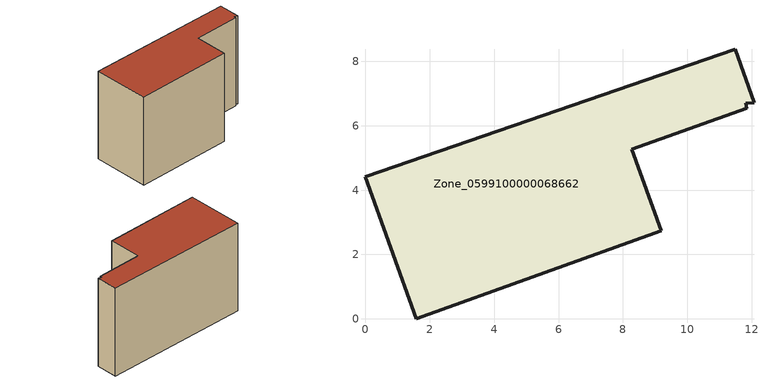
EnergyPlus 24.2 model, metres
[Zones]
Zone_0599100000068662
 floor ground (C_G): 11.81,6.7 11.84,6.55 8.28,5.27 9.19,2.74 1.58,0 0,4.42 11.48,8.38 12.07,6.72 z0
 wall outside (C_F): 1.58,0 9.19,2.74 8.28,5.27 11.84,6.55 11.81,6.7 12.07,6.72 11.48,8.38 0,4.42 1.58,0 z0:7.64
 roof outside (C_R): 11.84,6.55 11.81,6.7 12.07,6.72 11.48,8.38 0,4.42 1.58,0 9.19,2.74 8.28,5.27 z7.64
[BUILDING]
Pand.0599100000068662: North Axis=0; Terrain=City; Loads Convergence Tolerance Value=0.04; Temperature Convergence Tolerance Value=0.4; Solar Distribution=FullExterior; Maximum Number of Warmup Days=25; Minimum Number of Warmup Days=1
[Site:Location]
Rotterdam.The.Hague.AP_ZH_NLD Design_Conditions: Latitude=51.96; Longitude=4.45; Time Zone=1; Elevation=-4.5
[SITE:GROUNDTEMPERATURE:BUILDINGSURFACE]
18, 18, 18, 18, 18, 18, 18, 18, 18, 18, 18, 18
[MATERIAL] Thermal Absorptance=0.9; Solar Absorptance=0.7; Visible Absorptance=0.7
Name | Roughness | Thickness | Conductivity | Density | Specific Heat
G.TI.1946 | MediumSmooth | 0.15 | 1 | 540 | 1210
F.TI.1946 | Rough | 0.3 | 0.857143 | 1920 | 840
R.TI.1946 | MediumRough | 0.2 | 0.1 | 1500 | 1000
[CONSTRUCTION]
C_G: G.TI.1946
C_F: F.TI.1946
C_R: R.TI.1946
[ZONE]
Zone_0599100000068662: Type=1; Multiplier=1; Ceiling Height=Autocalculate; Volume=Autocalculate; Floor Area=autocalculate; Part of Total Floor Area=Yes
[ZONEINFILTRATION:DESIGNFLOWRATE]
Infil_Zone_0599100000068662: Zone or ZoneList or Space or SpaceList=Zone_0599100000068662; Schedule=AlwaysOn; Design Flow Rate Calculation Method=Flow/Area; Flow Rate per Floor Area=0.003; Constant Term Coefficient=1; Temperature Term Coefficient=0; Velocity Term Coefficient=0; Velocity Squared Term Coefficient=0
[HVACTEMPLATE:ZONE:IDEALLOADSAIRSYSTEM]
Zone_0599100000068662: Maximum Heating Supply Air Temperature=50; Minimum Cooling Supply Air Temperature=13; Maximum Heating Supply Air Humidity Ratio=0.0156; Minimum Cooling Supply Air Humidity Ratio=0.0077; Heating Limit=NoLimit; Cooling Limit=NoLimit; Dehumidification Control Type=ConstantSensibleHeatRatio; Cooling Sensible Heat Ratio=0.7; Dehumidification Setpoint=60; Humidification Control Type=None; Humidification Setpoint=30; Outdoor Air Method=None; Outdoor Air Flow Rate per Person=0.00944; Outdoor Air Flow Rate per Zone Floor Area=0; Outdoor Air Flow Rate per Zone=0; Demand Controlled Ventilation Type=None; Outdoor Air Economizer Type=NoEconomizer; Heat Recovery Type=None; Sensible Heat Recovery Effectiveness=0.7; Latent Heat Recovery Effectiveness=0.65
[ZONECONTROL:THERMOSTAT]
ThermostatControl_Zone_0599100000068662: Zone or ZoneList=Zone_0599100000068662; Control Type Schedule=DualSetpointControlType; Control 1=Thermostat_Zone_0599100000068662; Temperature Difference Between Cutout And Setpoint=0
[THERMOSTATSETPOINT:DUALSETPOINT]
Thermostat_Zone_0599100000068662: Heating Setpoint Temperature Schedule=HeatingSetpoint_Zone_0599100000068662; Cooling Setpoint Temperature Schedule=CoolingSetpoint_Zone_0599100000068662
[SCHEDULE:COMPACT]
HeatingSetpoint_Zone_0599100000068662: Through: 12/31, For: AllDays, Until: 24:00, 21
CoolingSetpoint_Zone_0599100000068662: Through: 12/31, For: AllDays, Until: 24:00, 24
DualSetpointControlType: Through: 12/31, For: AllDays, Until: 24:00, 4
AlwaysOn: Through: 12/31, For: AllDays, Until: 24:00, 1
